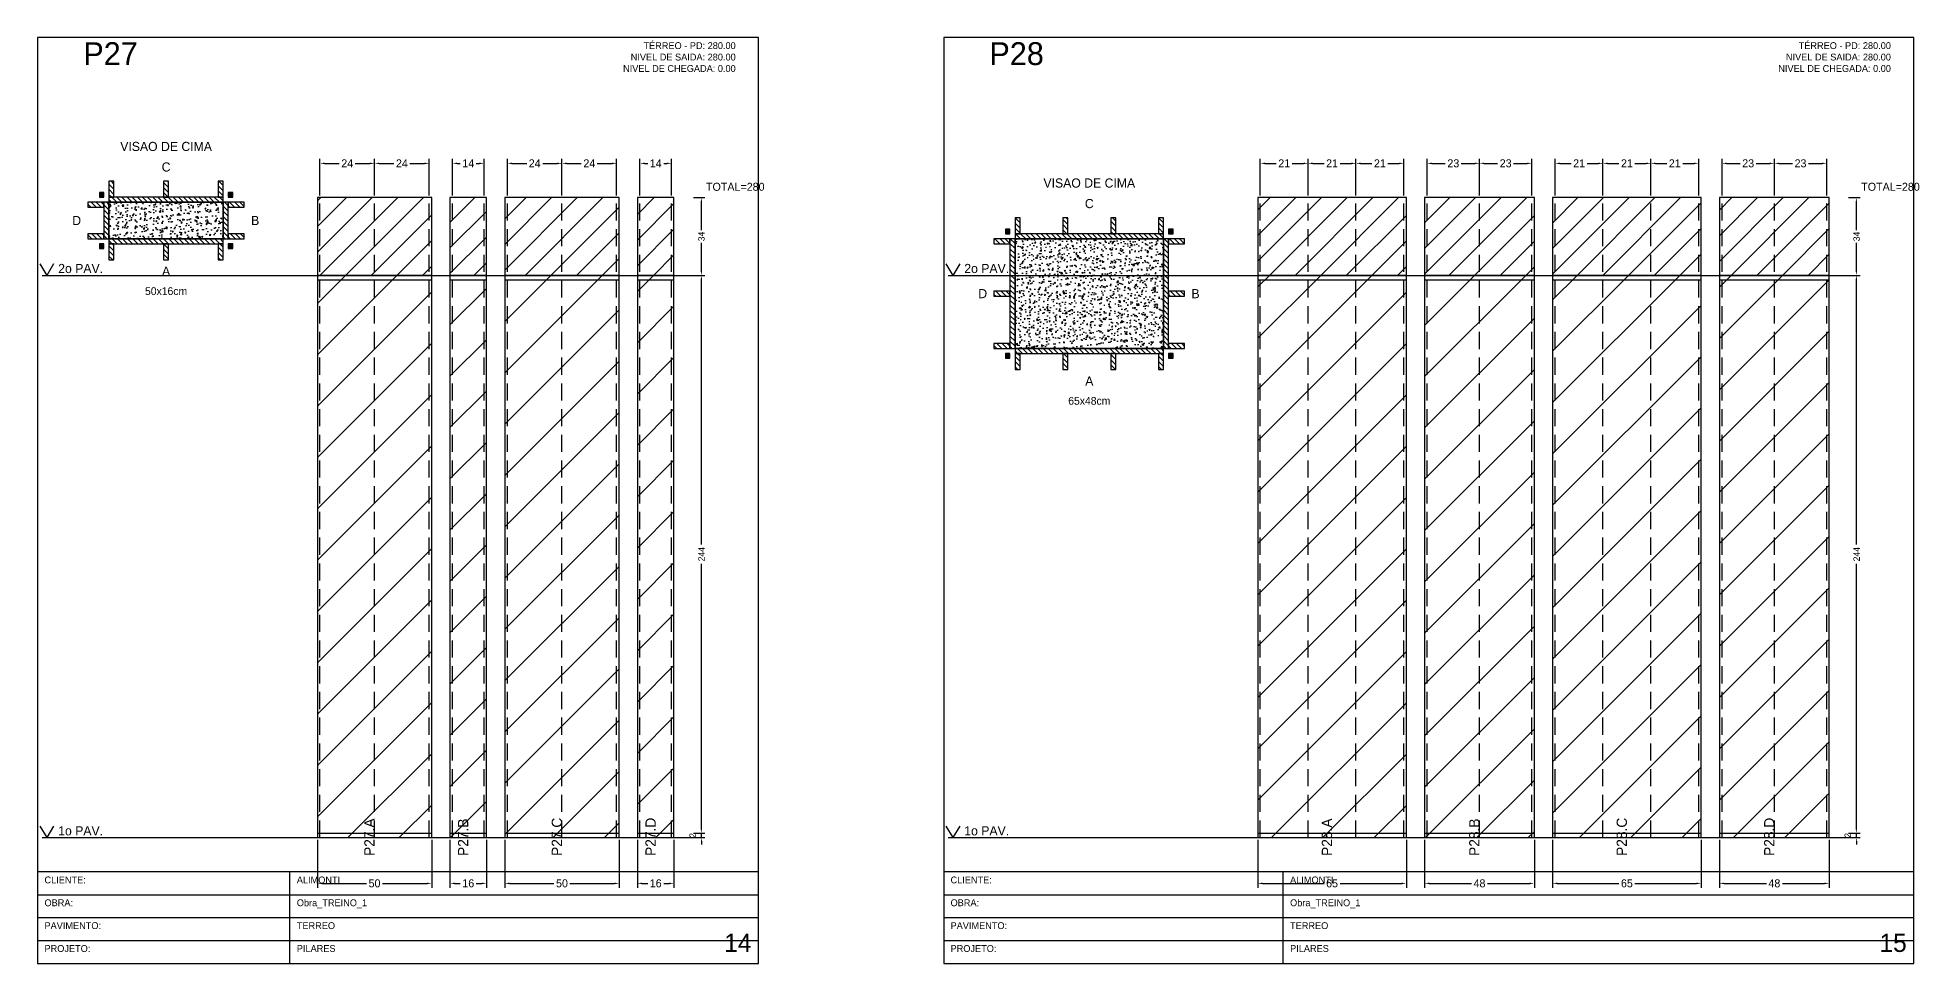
# Model space of a CAD drawing. Header units: metres. Extents: x 0 to 2089, y 0 to 2105.
# Drawn here: x 1263 to 2086, y 850 to 1255 of the extents above; entities that cross this region are included whole.
import ezdxf
from ezdxf.enums import TextEntityAlignment as Align

# ---------------------------------------------------------------- set-up
doc = ezdxf.new("R2010")
doc.units = ezdxf.units.M
doc.linetypes.add('HIDDEN', pattern=[0.375, 0.25, -0.125])
for name, color, linetype in [('BORDA_CELULA', 9, 'Continuous'), ('CARIMBO', 255, 'Continuous'), ('CHAPA', 1, 'Continuous'), ('CONCRETO', 251, 'Continuous'), ('COTA', 241, 'Continuous'), ('Hachura', 251, 'Continuous'), ('LABEL_ID', 3, 'Continuous'), ('NOMENCLATURA', 7, 'Continuous'), ('Nível', 160, 'Continuous'), ('Painéis', 200, 'Continuous'), ('SARR_2.2x7', 40, 'Continuous'), ('Texto Seção', 7, 'Continuous'), ('TEXTO_GERAL', 7, 'Continuous')]:
    doc.layers.add(name, color=color, linetype=linetype)
doc.dimstyles.new('FACE_DIM', dxfattribs={"dimtxt": 3.5, "dimasz": 2, "dimexe": 2, "dimexo": 1, "dimgap": 1, "dimtad": 1, "dimdec": 0, "dimrnd": 1, "dimcen": 2.5, "dimclrd": 4, "dimclre": 4, "dimclrt": 4, "dimazin": 3, "dimtfac": 1, "dimtmove": 0, "dimatfit": 3})

# ---------------------------------------------------------------- blocks, each defined once
blk = doc.blocks.new('_CLOSEDFILLED')
at = {"color": 0, "linetype": 'BYBLOCK'}
blk.add_solid([(-1, 0.16), (0, 0), (-1, -0.16)], dxfattribs=at)
blk = doc.blocks.new('*D180')
at = {"color": 4}
for p, q in [((1385.6, 904), (1385.6, 883)), ((1435.6, 904), (1435.6, 883)), ((1387.6, 885), (1407.1, 885)), ((1414.1, 885), (1433.6, 885))]:
    blk.add_line(p, q, dxfattribs=at)
at = {"layer": 'Defpoints'}
for p in [(1385.6, 905), (1435.6, 905), (1385.6, 885)]:
    blk.add_point(p, dxfattribs=at)
at = {"color": 4, "xscale": 2, "yscale": 2, "rotation": 180}
blk.add_blockref('_CLOSEDFILLED', (1385.6, 885), dxfattribs=at)
at = {"color": 4, "xscale": 2, "yscale": 2}
blk.add_blockref('_CLOSEDFILLED', (1435.6, 885), dxfattribs=at)
at = {"color": 4, "insert": (1410.6, 885), "char_height": 3.5, "attachment_point": 5}
blk.add_mtext('50', dxfattribs=at)
blk = doc.blocks.new('*D181')
at = {"color": 4}
for p, q in [((1386.7, 1186), (1386.7, 1202)), ((1410.6, 1186), (1410.6, 1202)), ((1388.7, 1200), (1395.15, 1200)), ((1402.15, 1200), (1408.6, 1200))]:
    blk.add_line(p, q, dxfattribs=at)
at = {"layer": 'Defpoints'}
for p in [(1386.7, 1200), (1386.7, 1185), (1410.6, 1185)]:
    blk.add_point(p, dxfattribs=at)
at = {"color": 4, "xscale": 2, "yscale": 2, "rotation": 180}
blk.add_blockref('_CLOSEDFILLED', (1386.7, 1200), dxfattribs=at)
at = {"color": 4, "xscale": 2, "yscale": 2}
blk.add_blockref('_CLOSEDFILLED', (1410.6, 1200), dxfattribs=at)
at = {"color": 4, "insert": (1398.65, 1200), "char_height": 3.5, "attachment_point": 5}
blk.add_mtext('24', dxfattribs=at)
blk = doc.blocks.new('*D182')
at = {"color": 4}
for p, q in [((1410.6, 1186), (1410.6, 1202)), ((1434.5, 1186), (1434.5, 1202)), ((1412.6, 1200), (1419.05, 1200)), ((1426.05, 1200), (1432.5, 1200))]:
    blk.add_line(p, q, dxfattribs=at)
at = {"layer": 'Defpoints'}
for p in [(1410.6, 1200), (1410.6, 1185), (1434.5, 1185)]:
    blk.add_point(p, dxfattribs=at)
at = {"color": 4, "xscale": 2, "yscale": 2, "rotation": 180}
blk.add_blockref('_CLOSEDFILLED', (1410.6, 1200), dxfattribs=at)
at = {"color": 4, "xscale": 2, "yscale": 2}
blk.add_blockref('_CLOSEDFILLED', (1434.5, 1200), dxfattribs=at)
at = {"color": 4, "insert": (1422.55, 1200), "char_height": 3.5, "attachment_point": 5}
blk.add_mtext('24', dxfattribs=at)
blk = doc.blocks.new('*D183')
at = {"color": 4}
for p, q in [((1443.6, 904), (1443.6, 883)), ((1459.6, 904), (1459.6, 883)), ((1445.6, 885), (1448.1, 885)), ((1455.1, 885), (1457.6, 885))]:
    blk.add_line(p, q, dxfattribs=at)
at = {"layer": 'Defpoints'}
for p in [(1443.6, 905), (1459.6, 905), (1443.6, 885)]:
    blk.add_point(p, dxfattribs=at)
at = {"color": 4, "xscale": 2, "yscale": 2, "rotation": 180}
blk.add_blockref('_CLOSEDFILLED', (1443.6, 885), dxfattribs=at)
at = {"color": 4, "xscale": 2, "yscale": 2}
blk.add_blockref('_CLOSEDFILLED', (1459.6, 885), dxfattribs=at)
at = {"color": 4, "insert": (1451.6, 885), "char_height": 3.5, "attachment_point": 5}
blk.add_mtext('16', dxfattribs=at)
blk = doc.blocks.new('*D184')
at = {"color": 4}
for p, q in [((1444.7, 1186), (1444.7, 1202)), ((1458.5, 1186), (1458.5, 1202)), ((1446.7, 1200), (1448.1, 1200)), ((1455.1, 1200), (1456.5, 1200))]:
    blk.add_line(p, q, dxfattribs=at)
at = {"layer": 'Defpoints'}
for p in [(1444.7, 1200), (1444.7, 1185), (1458.5, 1185)]:
    blk.add_point(p, dxfattribs=at)
at = {"color": 4, "xscale": 2, "yscale": 2, "rotation": 180}
blk.add_blockref('_CLOSEDFILLED', (1444.7, 1200), dxfattribs=at)
at = {"color": 4, "xscale": 2, "yscale": 2}
blk.add_blockref('_CLOSEDFILLED', (1458.5, 1200), dxfattribs=at)
at = {"color": 4, "insert": (1451.6, 1200), "char_height": 3.5, "attachment_point": 5}
blk.add_mtext('14', dxfattribs=at)
blk = doc.blocks.new('*D185')
at = {"color": 4}
for p, q in [((1467.6, 904), (1467.6, 883)), ((1517.6, 904), (1517.6, 883)), ((1469.6, 885), (1489.1, 885)), ((1496.1, 885), (1515.6, 885))]:
    blk.add_line(p, q, dxfattribs=at)
at = {"layer": 'Defpoints'}
for p in [(1467.6, 905), (1517.6, 905), (1467.6, 885)]:
    blk.add_point(p, dxfattribs=at)
at = {"color": 4, "xscale": 2, "yscale": 2, "rotation": 180}
blk.add_blockref('_CLOSEDFILLED', (1467.6, 885), dxfattribs=at)
at = {"color": 4, "xscale": 2, "yscale": 2}
blk.add_blockref('_CLOSEDFILLED', (1517.6, 885), dxfattribs=at)
at = {"color": 4, "insert": (1492.6, 885), "char_height": 3.5, "attachment_point": 5}
blk.add_mtext('50', dxfattribs=at)
blk = doc.blocks.new('*D186')
at = {"color": 4}
for p, q in [((1468.7, 1186), (1468.7, 1202)), ((1492.6, 1186), (1492.6, 1202)), ((1470.7, 1200), (1477.15, 1200)), ((1484.15, 1200), (1490.6, 1200))]:
    blk.add_line(p, q, dxfattribs=at)
at = {"layer": 'Defpoints'}
for p in [(1468.7, 1200), (1468.7, 1185), (1492.6, 1185)]:
    blk.add_point(p, dxfattribs=at)
at = {"color": 4, "xscale": 2, "yscale": 2, "rotation": 180}
blk.add_blockref('_CLOSEDFILLED', (1468.7, 1200), dxfattribs=at)
at = {"color": 4, "xscale": 2, "yscale": 2}
blk.add_blockref('_CLOSEDFILLED', (1492.6, 1200), dxfattribs=at)
at = {"color": 4, "insert": (1480.65, 1200), "char_height": 3.5, "attachment_point": 5}
blk.add_mtext('24', dxfattribs=at)
blk = doc.blocks.new('*D187')
at = {"color": 4}
for p, q in [((1492.6, 1186), (1492.6, 1202)), ((1516.5, 1186), (1516.5, 1202)), ((1494.6, 1200), (1501.05, 1200)), ((1508.05, 1200), (1514.5, 1200))]:
    blk.add_line(p, q, dxfattribs=at)
at = {"layer": 'Defpoints'}
for p in [(1492.6, 1200), (1492.6, 1185), (1516.5, 1185)]:
    blk.add_point(p, dxfattribs=at)
at = {"color": 4, "xscale": 2, "yscale": 2, "rotation": 180}
blk.add_blockref('_CLOSEDFILLED', (1492.6, 1200), dxfattribs=at)
at = {"color": 4, "xscale": 2, "yscale": 2}
blk.add_blockref('_CLOSEDFILLED', (1516.5, 1200), dxfattribs=at)
at = {"color": 4, "insert": (1504.55, 1200), "char_height": 3.5, "attachment_point": 5}
blk.add_mtext('24', dxfattribs=at)
blk = doc.blocks.new('*D188')
at = {"color": 4}
for p, q in [((1525.6, 904), (1525.6, 883)), ((1541.6, 904), (1541.6, 883)), ((1527.6, 885), (1530.1, 885)), ((1537.1, 885), (1539.6, 885))]:
    blk.add_line(p, q, dxfattribs=at)
at = {"layer": 'Defpoints'}
for p in [(1525.6, 905), (1541.6, 905), (1525.6, 885)]:
    blk.add_point(p, dxfattribs=at)
at = {"color": 4, "xscale": 2, "yscale": 2, "rotation": 180}
blk.add_blockref('_CLOSEDFILLED', (1525.6, 885), dxfattribs=at)
at = {"color": 4, "xscale": 2, "yscale": 2}
blk.add_blockref('_CLOSEDFILLED', (1541.6, 885), dxfattribs=at)
at = {"color": 4, "insert": (1533.6, 885), "char_height": 3.5, "attachment_point": 5}
blk.add_mtext('16', dxfattribs=at)
blk = doc.blocks.new('*D189')
at = {"color": 4}
for p, q in [((1526.7, 1186), (1526.7, 1202)), ((1540.5, 1186), (1540.5, 1202)), ((1528.7, 1200), (1530.1, 1200)), ((1537.1, 1200), (1538.5, 1200))]:
    blk.add_line(p, q, dxfattribs=at)
at = {"layer": 'Defpoints'}
for p in [(1526.7, 1200), (1526.7, 1185), (1540.5, 1185)]:
    blk.add_point(p, dxfattribs=at)
at = {"color": 4, "xscale": 2, "yscale": 2, "rotation": 180}
blk.add_blockref('_CLOSEDFILLED', (1526.7, 1200), dxfattribs=at)
at = {"color": 4, "xscale": 2, "yscale": 2}
blk.add_blockref('_CLOSEDFILLED', (1540.5, 1200), dxfattribs=at)
at = {"color": 4, "insert": (1533.6, 1200), "char_height": 3.5, "attachment_point": 5}
blk.add_mtext('14', dxfattribs=at)
blk = doc.blocks.new('*D191')
at = {"color": 4}
for p, q in [((1550.1, 1151), (1555.1, 1151)), ((1553.6, 1033.2), (1553.6, 1149.5)), ((1553.6, 908.5), (1553.6, 1024.8)), ((1550.1, 907), (1555.1, 907))]:
    blk.add_line(p, q, dxfattribs=at)
at = {"layer": 'Defpoints'}
for p in [(1549.6, 1151), (1549.6, 907), (1553.6, 907)]:
    blk.add_point(p, dxfattribs=at)
at = {"color": 4, "xscale": 1.5, "yscale": 1.5}
for p, rotation in [((1553.6, 1151), 90), ((1553.6, 907), 270)]:
    blk.add_blockref('_CLOSEDFILLED', p, dxfattribs=dict(at, rotation=rotation))
at = {"color": 4, "insert": (1553.6, 1029), "char_height": 2.8, "attachment_point": 5, "rotation": 90}
blk.add_mtext('244', dxfattribs=at)
blk = doc.blocks.new('*D192')
at = {"color": 4}
for p, q in [((1550.1, 1185), (1555.1, 1185)), ((1553.6, 1170.8), (1553.6, 1183.5)), ((1553.6, 1152.5), (1553.6, 1165.2)), ((1550.1, 1151), (1555.1, 1151))]:
    blk.add_line(p, q, dxfattribs=at)
at = {"layer": 'Defpoints'}
for p in [(1549.6, 1185), (1549.6, 1151), (1553.6, 1151)]:
    blk.add_point(p, dxfattribs=at)
at = {"color": 4, "xscale": 1.5, "yscale": 1.5}
for p, rotation in [((1553.6, 1185), 90), ((1553.6, 1151), 270)]:
    blk.add_blockref('_CLOSEDFILLED', p, dxfattribs=dict(at, rotation=rotation))
at = {"color": 4, "insert": (1553.6, 1168), "char_height": 2.8, "attachment_point": 5, "rotation": 90}
blk.add_mtext('34', dxfattribs=at)
blk = doc.blocks.new('*D193')
at = {"color": 4}
for p, q in [((1797, 904), (1797, 883)), ((1862, 904), (1862, 883)), ((1799, 885), (1826, 885)), ((1833, 885), (1860, 885))]:
    blk.add_line(p, q, dxfattribs=at)
at = {"layer": 'Defpoints'}
for p in [(1797, 905), (1862, 905), (1797, 885)]:
    blk.add_point(p, dxfattribs=at)
at = {"color": 4, "xscale": 2, "yscale": 2, "rotation": 180}
blk.add_blockref('_CLOSEDFILLED', (1797, 885), dxfattribs=at)
at = {"color": 4, "xscale": 2, "yscale": 2}
blk.add_blockref('_CLOSEDFILLED', (1862, 885), dxfattribs=at)
at = {"color": 4, "insert": (1829.5, 885), "char_height": 3.5, "attachment_point": 5}
blk.add_mtext('65', dxfattribs=at)
blk = doc.blocks.new('*D194')
at = {"color": 4}
for p, q in [((1798.1, 1186), (1798.1, 1202)), ((1819.03, 1186), (1819.03, 1202)), ((1800.1, 1200), (1805.07, 1200)), ((1812.07, 1200), (1817.03, 1200))]:
    blk.add_line(p, q, dxfattribs=at)
at = {"layer": 'Defpoints'}
for p in [(1798.1, 1200), (1798.1, 1185), (1819.03, 1185)]:
    blk.add_point(p, dxfattribs=at)
at = {"color": 4, "xscale": 2, "yscale": 2, "rotation": 180}
blk.add_blockref('_CLOSEDFILLED', (1798.1, 1200), dxfattribs=at)
at = {"color": 4, "xscale": 2, "yscale": 2}
blk.add_blockref('_CLOSEDFILLED', (1819.03, 1200), dxfattribs=at)
at = {"color": 4, "insert": (1808.57, 1200), "char_height": 3.5, "attachment_point": 5}
blk.add_mtext('21', dxfattribs=at)
blk = doc.blocks.new('*D195')
at = {"color": 4}
for p, q in [((1819.03, 1186), (1819.03, 1202)), ((1839.97, 1186), (1839.97, 1202)), ((1821.03, 1200), (1826, 1200)), ((1833, 1200), (1837.97, 1200))]:
    blk.add_line(p, q, dxfattribs=at)
at = {"layer": 'Defpoints'}
for p in [(1819.03, 1200), (1819.03, 1185), (1839.97, 1185)]:
    blk.add_point(p, dxfattribs=at)
at = {"color": 4, "xscale": 2, "yscale": 2, "rotation": 180}
blk.add_blockref('_CLOSEDFILLED', (1819.03, 1200), dxfattribs=at)
at = {"color": 4, "xscale": 2, "yscale": 2}
blk.add_blockref('_CLOSEDFILLED', (1839.97, 1200), dxfattribs=at)
at = {"color": 4, "insert": (1829.5, 1200), "char_height": 3.5, "attachment_point": 5}
blk.add_mtext('21', dxfattribs=at)
blk = doc.blocks.new('*D196')
at = {"color": 4}
for p, q in [((1839.97, 1186), (1839.97, 1202)), ((1860.9, 1186), (1860.9, 1202)), ((1841.97, 1200), (1846.93, 1200)), ((1853.93, 1200), (1858.9, 1200))]:
    blk.add_line(p, q, dxfattribs=at)
at = {"layer": 'Defpoints'}
for p in [(1839.97, 1200), (1839.97, 1185), (1860.9, 1185)]:
    blk.add_point(p, dxfattribs=at)
at = {"color": 4, "xscale": 2, "yscale": 2, "rotation": 180}
blk.add_blockref('_CLOSEDFILLED', (1839.97, 1200), dxfattribs=at)
at = {"color": 4, "xscale": 2, "yscale": 2}
blk.add_blockref('_CLOSEDFILLED', (1860.9, 1200), dxfattribs=at)
at = {"color": 4, "insert": (1850.43, 1200), "char_height": 3.5, "attachment_point": 5}
blk.add_mtext('21', dxfattribs=at)
blk = doc.blocks.new('*D197')
at = {"color": 4}
for p, q in [((1870, 904), (1870, 883)), ((1918, 904), (1918, 883)), ((1872, 885), (1890.5, 885)), ((1897.5, 885), (1916, 885))]:
    blk.add_line(p, q, dxfattribs=at)
at = {"layer": 'Defpoints'}
for p in [(1870, 905), (1918, 905), (1870, 885)]:
    blk.add_point(p, dxfattribs=at)
at = {"color": 4, "xscale": 2, "yscale": 2, "rotation": 180}
blk.add_blockref('_CLOSEDFILLED', (1870, 885), dxfattribs=at)
at = {"color": 4, "xscale": 2, "yscale": 2}
blk.add_blockref('_CLOSEDFILLED', (1918, 885), dxfattribs=at)
at = {"color": 4, "insert": (1894, 885), "char_height": 3.5, "attachment_point": 5}
blk.add_mtext('48', dxfattribs=at)
blk = doc.blocks.new('*D198')
at = {"color": 4}
for p, q in [((1871.1, 1186), (1871.1, 1202)), ((1894, 1186), (1894, 1202)), ((1873.1, 1200), (1879.05, 1200)), ((1886.05, 1200), (1892, 1200))]:
    blk.add_line(p, q, dxfattribs=at)
at = {"layer": 'Defpoints'}
for p in [(1871.1, 1200), (1871.1, 1185), (1894, 1185)]:
    blk.add_point(p, dxfattribs=at)
at = {"color": 4, "xscale": 2, "yscale": 2, "rotation": 180}
blk.add_blockref('_CLOSEDFILLED', (1871.1, 1200), dxfattribs=at)
at = {"color": 4, "xscale": 2, "yscale": 2}
blk.add_blockref('_CLOSEDFILLED', (1894, 1200), dxfattribs=at)
at = {"color": 4, "insert": (1882.55, 1200), "char_height": 3.5, "attachment_point": 5}
blk.add_mtext('23', dxfattribs=at)
blk = doc.blocks.new('*D199')
at = {"color": 4}
for p, q in [((1894, 1186), (1894, 1202)), ((1916.9, 1186), (1916.9, 1202)), ((1896, 1200), (1901.95, 1200)), ((1908.95, 1200), (1914.9, 1200))]:
    blk.add_line(p, q, dxfattribs=at)
at = {"layer": 'Defpoints'}
for p in [(1894, 1200), (1894, 1185), (1916.9, 1185)]:
    blk.add_point(p, dxfattribs=at)
at = {"color": 4, "xscale": 2, "yscale": 2, "rotation": 180}
blk.add_blockref('_CLOSEDFILLED', (1894, 1200), dxfattribs=at)
at = {"color": 4, "xscale": 2, "yscale": 2}
blk.add_blockref('_CLOSEDFILLED', (1916.9, 1200), dxfattribs=at)
at = {"color": 4, "insert": (1905.45, 1200), "char_height": 3.5, "attachment_point": 5}
blk.add_mtext('23', dxfattribs=at)
blk = doc.blocks.new('*D200')
at = {"color": 4}
for p, q in [((1926, 904), (1926, 883)), ((1991, 904), (1991, 883)), ((1928, 885), (1955, 885)), ((1962, 885), (1989, 885))]:
    blk.add_line(p, q, dxfattribs=at)
at = {"layer": 'Defpoints'}
for p in [(1926, 905), (1991, 905), (1926, 885)]:
    blk.add_point(p, dxfattribs=at)
at = {"color": 4, "xscale": 2, "yscale": 2, "rotation": 180}
blk.add_blockref('_CLOSEDFILLED', (1926, 885), dxfattribs=at)
at = {"color": 4, "xscale": 2, "yscale": 2}
blk.add_blockref('_CLOSEDFILLED', (1991, 885), dxfattribs=at)
at = {"color": 4, "insert": (1958.5, 885), "char_height": 3.5, "attachment_point": 5}
blk.add_mtext('65', dxfattribs=at)
blk = doc.blocks.new('*D201')
at = {"color": 4}
for p, q in [((1927.1, 1186), (1927.1, 1202)), ((1948.03, 1186), (1948.03, 1202)), ((1929.1, 1200), (1934.07, 1200)), ((1941.07, 1200), (1946.03, 1200))]:
    blk.add_line(p, q, dxfattribs=at)
at = {"layer": 'Defpoints'}
for p in [(1927.1, 1200), (1927.1, 1185), (1948.03, 1185)]:
    blk.add_point(p, dxfattribs=at)
at = {"color": 4, "xscale": 2, "yscale": 2, "rotation": 180}
blk.add_blockref('_CLOSEDFILLED', (1927.1, 1200), dxfattribs=at)
at = {"color": 4, "xscale": 2, "yscale": 2}
blk.add_blockref('_CLOSEDFILLED', (1948.03, 1200), dxfattribs=at)
at = {"color": 4, "insert": (1937.57, 1200), "char_height": 3.5, "attachment_point": 5}
blk.add_mtext('21', dxfattribs=at)
blk = doc.blocks.new('*D202')
at = {"color": 4}
for p, q in [((1948.03, 1186), (1948.03, 1202)), ((1968.97, 1186), (1968.97, 1202)), ((1950.03, 1200), (1955, 1200)), ((1962, 1200), (1966.97, 1200))]:
    blk.add_line(p, q, dxfattribs=at)
at = {"layer": 'Defpoints'}
for p in [(1948.03, 1200), (1948.03, 1185), (1968.97, 1185)]:
    blk.add_point(p, dxfattribs=at)
at = {"color": 4, "xscale": 2, "yscale": 2, "rotation": 180}
blk.add_blockref('_CLOSEDFILLED', (1948.03, 1200), dxfattribs=at)
at = {"color": 4, "xscale": 2, "yscale": 2}
blk.add_blockref('_CLOSEDFILLED', (1968.97, 1200), dxfattribs=at)
at = {"color": 4, "insert": (1958.5, 1200), "char_height": 3.5, "attachment_point": 5}
blk.add_mtext('21', dxfattribs=at)
blk = doc.blocks.new('*D203')
at = {"color": 4}
for p, q in [((1968.97, 1186), (1968.97, 1202)), ((1989.9, 1186), (1989.9, 1202)), ((1970.97, 1200), (1975.93, 1200)), ((1982.93, 1200), (1987.9, 1200))]:
    blk.add_line(p, q, dxfattribs=at)
at = {"layer": 'Defpoints'}
for p in [(1968.97, 1200), (1968.97, 1185), (1989.9, 1185)]:
    blk.add_point(p, dxfattribs=at)
at = {"color": 4, "xscale": 2, "yscale": 2, "rotation": 180}
blk.add_blockref('_CLOSEDFILLED', (1968.97, 1200), dxfattribs=at)
at = {"color": 4, "xscale": 2, "yscale": 2}
blk.add_blockref('_CLOSEDFILLED', (1989.9, 1200), dxfattribs=at)
at = {"color": 4, "insert": (1979.43, 1200), "char_height": 3.5, "attachment_point": 5}
blk.add_mtext('21', dxfattribs=at)
blk = doc.blocks.new('*D204')
at = {"color": 4}
for p, q in [((1999, 904), (1999, 883)), ((2047, 904), (2047, 883)), ((2001, 885), (2019.5, 885)), ((2026.5, 885), (2045, 885))]:
    blk.add_line(p, q, dxfattribs=at)
at = {"layer": 'Defpoints'}
for p in [(1999, 905), (2047, 905), (1999, 885)]:
    blk.add_point(p, dxfattribs=at)
at = {"color": 4, "xscale": 2, "yscale": 2, "rotation": 180}
blk.add_blockref('_CLOSEDFILLED', (1999, 885), dxfattribs=at)
at = {"color": 4, "xscale": 2, "yscale": 2}
blk.add_blockref('_CLOSEDFILLED', (2047, 885), dxfattribs=at)
at = {"color": 4, "insert": (2023, 885), "char_height": 3.5, "attachment_point": 5}
blk.add_mtext('48', dxfattribs=at)
blk = doc.blocks.new('*D205')
at = {"color": 4}
for p, q in [((2000.1, 1186), (2000.1, 1202)), ((2023, 1186), (2023, 1202)), ((2002.1, 1200), (2008.05, 1200)), ((2015.05, 1200), (2021, 1200))]:
    blk.add_line(p, q, dxfattribs=at)
at = {"layer": 'Defpoints'}
for p in [(2000.1, 1200), (2000.1, 1185), (2023, 1185)]:
    blk.add_point(p, dxfattribs=at)
at = {"color": 4, "xscale": 2, "yscale": 2, "rotation": 180}
blk.add_blockref('_CLOSEDFILLED', (2000.1, 1200), dxfattribs=at)
at = {"color": 4, "xscale": 2, "yscale": 2}
blk.add_blockref('_CLOSEDFILLED', (2023, 1200), dxfattribs=at)
at = {"color": 4, "insert": (2011.55, 1200), "char_height": 3.5, "attachment_point": 5}
blk.add_mtext('23', dxfattribs=at)
blk = doc.blocks.new('*D206')
at = {"color": 4}
for p, q in [((2023, 1186), (2023, 1202)), ((2045.9, 1186), (2045.9, 1202)), ((2025, 1200), (2030.95, 1200)), ((2037.95, 1200), (2043.9, 1200))]:
    blk.add_line(p, q, dxfattribs=at)
at = {"layer": 'Defpoints'}
for p in [(2023, 1200), (2023, 1185), (2045.9, 1185)]:
    blk.add_point(p, dxfattribs=at)
at = {"color": 4, "xscale": 2, "yscale": 2, "rotation": 180}
blk.add_blockref('_CLOSEDFILLED', (2023, 1200), dxfattribs=at)
at = {"color": 4, "xscale": 2, "yscale": 2}
blk.add_blockref('_CLOSEDFILLED', (2045.9, 1200), dxfattribs=at)
at = {"color": 4, "insert": (2034.45, 1200), "char_height": 3.5, "attachment_point": 5}
blk.add_mtext('23', dxfattribs=at)
blk = doc.blocks.new('*D208')
at = {"color": 4}
for p, q in [((2055.5, 1151), (2060.5, 1151)), ((2059, 1033.2), (2059, 1149.5)), ((2059, 908.5), (2059, 1024.8)), ((2055.5, 907), (2060.5, 907))]:
    blk.add_line(p, q, dxfattribs=at)
at = {"layer": 'Defpoints'}
for p in [(2055, 1151), (2055, 907), (2059, 907)]:
    blk.add_point(p, dxfattribs=at)
at = {"color": 4, "xscale": 1.5, "yscale": 1.5}
for p, rotation in [((2059, 1151), 90), ((2059, 907), 270)]:
    blk.add_blockref('_CLOSEDFILLED', p, dxfattribs=dict(at, rotation=rotation))
at = {"color": 4, "insert": (2059, 1029), "char_height": 2.8, "attachment_point": 5, "rotation": 90}
blk.add_mtext('244', dxfattribs=at)
blk = doc.blocks.new('*D209')
at = {"color": 4}
for p, q in [((2055.5, 1185), (2060.5, 1185)), ((2059, 1170.8), (2059, 1183.5)), ((2059, 1152.5), (2059, 1165.2)), ((2055.5, 1151), (2060.5, 1151))]:
    blk.add_line(p, q, dxfattribs=at)
at = {"layer": 'Defpoints'}
for p in [(2055, 1185), (2055, 1151), (2059, 1151)]:
    blk.add_point(p, dxfattribs=at)
at = {"color": 4, "xscale": 1.5, "yscale": 1.5}
for p, rotation in [((2059, 1185), 90), ((2059, 1151), 270)]:
    blk.add_blockref('_CLOSEDFILLED', p, dxfattribs=dict(at, rotation=rotation))
at = {"color": 4, "insert": (2059, 1168), "char_height": 2.8, "attachment_point": 5, "rotation": 90}
blk.add_mtext('34', dxfattribs=at)

msp = doc.modelspace()

# ---------------------------------------------------------------- hatches: boundary and pattern name
at = {"layer": 'CHAPA'}
for points in [[(1290.2, 1185.2), (1292.2, 1185.2), (1292.2, 1187.2), (1290.2, 1187.2)], [(1346.6, 1185.2), (1348.6, 1185.2), (1348.6, 1187.2), (1346.6, 1187.2)], [(1686.6, 1169.2), (1688.6, 1169.2), (1688.6, 1171.2), (1686.6, 1171.2)], [(1758, 1169.2), (1760, 1169.2), (1760, 1171.2), (1758, 1171.2)], [(1290.2, 1162.8), (1292.2, 1162.8), (1292.2, 1164.8), (1290.2, 1164.8)], [(1346.6, 1162.8), (1348.6, 1162.8), (1348.6, 1164.8), (1346.6, 1164.8)], [(1686.6, 1114.8), (1688.6, 1114.8), (1688.6, 1116.8), (1686.6, 1116.8)], [(1758, 1114.8), (1760, 1114.8), (1760, 1116.8), (1758, 1116.8)]]:
    msp.add_hatch(color=1, dxfattribs=at).paths.add_polyline_path(points)
at = {"layer": 'COTA'}
h = msp.add_hatch(dxfattribs=at)
h.set_pattern_fill('AR-CONC', color=256, scale=0.03)
h.paths.add_polyline_path([(1294.4, 1167), (1344.4, 1167), (1344.4, 1183), (1294.4, 1183)])
h = msp.add_hatch(dxfattribs=at)
h.set_pattern_fill('AR-CONC', color=256, scale=0.03)
h.paths.add_polyline_path([(1690.8, 1119), (1755.8, 1119), (1755.8, 1167), (1690.8, 1167)])
at = {"layer": 'Hachura'}
h = msp.add_hatch(dxfattribs=at)
h.set_pattern_fill('ANSI31', color=256, scale=0.5, angle=270)
h.paths.add_polyline_path([(1292.2, 1167), (1294.4, 1167), (1294.4, 1183), (1292.2, 1183)])
h = msp.add_hatch(dxfattribs=at)
h.set_pattern_fill('ANSI31', color=256, scale=0.5, angle=270)
h.paths.add_polyline_path([(1294.4, 1183), (1344.4, 1183), (1344.4, 1185.2), (1294.4, 1185.2)])
h = msp.add_hatch(dxfattribs=at)
h.set_pattern_fill('ANSI31', color=256, scale=0.5, angle=270)
h.paths.add_polyline_path([(1344.4, 1167), (1346.6, 1167), (1346.6, 1183), (1344.4, 1183)])
h = msp.add_hatch(dxfattribs=at)
h.set_pattern_fill('ANSI31', color=256, scale=2.5)
h.paths.add_polyline_path([(1385.6, 1151), (1435.6, 1151), (1435.6, 1185), (1385.6, 1185)])
h = msp.add_hatch(dxfattribs=at)
h.set_pattern_fill('ANSI31', color=256, scale=2.5)
h.paths.add_polyline_path([(1443.6, 1151), (1459.6, 1151), (1459.6, 1185), (1443.6, 1185)])
h = msp.add_hatch(dxfattribs=at)
h.set_pattern_fill('ANSI31', color=256, scale=2.5)
h.paths.add_polyline_path([(1467.6, 1151), (1517.6, 1151), (1517.6, 1185), (1467.6, 1185)])
h = msp.add_hatch(dxfattribs=at)
h.set_pattern_fill('ANSI31', color=256, scale=2.5)
h.paths.add_polyline_path([(1525.6, 1151), (1541.6, 1151), (1541.6, 1185), (1525.6, 1185)])
h = msp.add_hatch(dxfattribs=at)
h.set_pattern_fill('ANSI31', color=256, scale=2.5)
h.paths.add_polyline_path([(1797, 1151), (1862, 1151), (1862, 1185), (1797, 1185)])
h = msp.add_hatch(dxfattribs=at)
h.set_pattern_fill('ANSI31', color=256, scale=2.5)
h.paths.add_polyline_path([(1870, 1151), (1918, 1151), (1918, 1185), (1870, 1185)])
h = msp.add_hatch(dxfattribs=at)
h.set_pattern_fill('ANSI31', color=256, scale=2.5)
h.paths.add_polyline_path([(1926, 1151), (1991, 1151), (1991, 1185), (1926, 1185)])
h = msp.add_hatch(dxfattribs=at)
h.set_pattern_fill('ANSI31', color=256, scale=2.5)
h.paths.add_polyline_path([(1999, 1151), (2047, 1151), (2047, 1185), (1999, 1185)])
h = msp.add_hatch(dxfattribs=at)
h.set_pattern_fill('ANSI31', color=256, scale=0.5, angle=270)
h.paths.add_polyline_path([(1690.8, 1167), (1755.8, 1167), (1755.8, 1169.2), (1690.8, 1169.2)])
h = msp.add_hatch(dxfattribs=at)
h.set_pattern_fill('ANSI31', color=256, scale=0.5, angle=270)
h.paths.add_polyline_path([(1294.4, 1164.8), (1344.4, 1164.8), (1344.4, 1167), (1294.4, 1167)])
h = msp.add_hatch(dxfattribs=at)
h.set_pattern_fill('ANSI31', color=256, scale=0.5, angle=270)
h.paths.add_polyline_path([(1688.6, 1119), (1690.8, 1119), (1690.8, 1167), (1688.6, 1167)])
h = msp.add_hatch(dxfattribs=at)
h.set_pattern_fill('ANSI31', color=256, scale=0.5, angle=270)
h.paths.add_polyline_path([(1755.8, 1119), (1758, 1119), (1758, 1167), (1755.8, 1167)])
h = msp.add_hatch(dxfattribs=at)
h.set_pattern_fill('ANSI31', color=256, scale=5)
h.paths.add_polyline_path([(1385.6, 905), (1435.6, 905), (1435.6, 1151), (1385.6, 1151)])
h = msp.add_hatch(dxfattribs=at)
h.set_pattern_fill('ANSI31', color=256, scale=5)
h.paths.add_polyline_path([(1443.6, 905), (1459.6, 905), (1459.6, 1151), (1443.6, 1151)])
h = msp.add_hatch(dxfattribs=at)
h.set_pattern_fill('ANSI31', color=256, scale=5)
h.paths.add_polyline_path([(1467.6, 905), (1517.6, 905), (1517.6, 1151), (1467.6, 1151)])
h = msp.add_hatch(dxfattribs=at)
h.set_pattern_fill('ANSI31', color=256, scale=5)
h.paths.add_polyline_path([(1525.6, 905), (1541.6, 905), (1541.6, 1151), (1525.6, 1151)])
h = msp.add_hatch(dxfattribs=at)
h.set_pattern_fill('ANSI31', color=256, scale=5)
h.paths.add_polyline_path([(1797, 905), (1862, 905), (1862, 1151), (1797, 1151)])
h = msp.add_hatch(dxfattribs=at)
h.set_pattern_fill('ANSI31', color=256, scale=5)
h.paths.add_polyline_path([(1870, 905), (1918, 905), (1918, 1151), (1870, 1151)])
h = msp.add_hatch(dxfattribs=at)
h.set_pattern_fill('ANSI31', color=256, scale=5)
h.paths.add_polyline_path([(1926, 905), (1991, 905), (1991, 1151), (1926, 1151)])
h = msp.add_hatch(dxfattribs=at)
h.set_pattern_fill('ANSI31', color=256, scale=5)
h.paths.add_polyline_path([(1999, 905), (2047, 905), (2047, 1151), (1999, 1151)])
h = msp.add_hatch(dxfattribs=at)
h.set_pattern_fill('ANSI31', color=256, scale=0.5, angle=270)
h.paths.add_polyline_path([(1690.8, 1116.8), (1755.8, 1116.8), (1755.8, 1119), (1690.8, 1119)])
at = {"layer": 'SARR_2.2x7'}
h = msp.add_hatch(dxfattribs=at)
h.set_pattern_fill('ANSI31', color=256, scale=0.5, angle=270)
h.paths.add_polyline_path([(1294.4, 1185.2), (1296.6, 1185.2), (1296.6, 1192.2), (1294.4, 1192.2)])
h = msp.add_hatch(dxfattribs=at)
h.set_pattern_fill('ANSI31', color=256, scale=0.5, angle=270)
h.paths.add_polyline_path([(1318.3, 1185.2), (1320.5, 1185.2), (1320.5, 1192.2), (1318.3, 1192.2)])
h = msp.add_hatch(dxfattribs=at)
h.set_pattern_fill('ANSI31', color=256, scale=0.5, angle=270)
h.paths.add_polyline_path([(1342.2, 1185.2), (1344.4, 1185.2), (1344.4, 1192.2), (1342.2, 1192.2)])
h = msp.add_hatch(dxfattribs=at)
h.set_pattern_fill('ANSI31', color=256, scale=0.5, angle=270)
h.paths.add_polyline_path([(1285.2, 1180.8), (1292.2, 1180.8), (1292.2, 1183), (1285.2, 1183)])
h = msp.add_hatch(dxfattribs=at)
h.set_pattern_fill('ANSI31', color=256, scale=0.5, angle=270)
h.paths.add_polyline_path([(1346.6, 1180.8), (1353.6, 1180.8), (1353.6, 1183), (1346.6, 1183)])
h = msp.add_hatch(dxfattribs=at)
h.set_pattern_fill('ANSI31', color=256, scale=0.5, angle=270)
h.paths.add_polyline_path([(1285.2, 1167), (1292.2, 1167), (1292.2, 1169.2), (1285.2, 1169.2)])
h = msp.add_hatch(dxfattribs=at)
h.set_pattern_fill('ANSI31', color=256, scale=0.5, angle=270)
h.paths.add_polyline_path([(1346.6, 1167), (1353.6, 1167), (1353.6, 1169.2), (1346.6, 1169.2)])
h = msp.add_hatch(dxfattribs=at)
h.set_pattern_fill('ANSI31', color=256, scale=0.5, angle=270)
h.paths.add_polyline_path([(1690.8, 1169.2), (1693, 1169.2), (1693, 1176.2), (1690.8, 1176.2)])
h = msp.add_hatch(dxfattribs=at)
h.set_pattern_fill('ANSI31', color=256, scale=0.5, angle=270)
h.paths.add_polyline_path([(1711.73, 1169.2), (1713.93, 1169.2), (1713.93, 1176.2), (1711.73, 1176.2)])
h = msp.add_hatch(dxfattribs=at)
h.set_pattern_fill('ANSI31', color=256, scale=0.5, angle=270)
h.paths.add_polyline_path([(1732.67, 1169.2), (1734.87, 1169.2), (1734.87, 1176.2), (1732.67, 1176.2)])
h = msp.add_hatch(dxfattribs=at)
h.set_pattern_fill('ANSI31', color=256, scale=0.5, angle=270)
h.paths.add_polyline_path([(1753.6, 1169.2), (1755.8, 1169.2), (1755.8, 1176.2), (1753.6, 1176.2)])
h = msp.add_hatch(dxfattribs=at)
h.set_pattern_fill('ANSI31', color=256, scale=0.5, angle=270)
h.paths.add_polyline_path([(1294.4, 1157.8), (1296.6, 1157.8), (1296.6, 1164.8), (1294.4, 1164.8)])
h = msp.add_hatch(dxfattribs=at)
h.set_pattern_fill('ANSI31', color=256, scale=0.5, angle=270)
h.paths.add_polyline_path([(1318.3, 1157.8), (1320.5, 1157.8), (1320.5, 1164.8), (1318.3, 1164.8)])
h = msp.add_hatch(dxfattribs=at)
h.set_pattern_fill('ANSI31', color=256, scale=0.5, angle=270)
h.paths.add_polyline_path([(1342.2, 1157.8), (1344.4, 1157.8), (1344.4, 1164.8), (1342.2, 1164.8)])
h = msp.add_hatch(dxfattribs=at)
h.set_pattern_fill('ANSI31', color=256, scale=0.5, angle=270)
h.paths.add_polyline_path([(1681.6, 1164.8), (1688.6, 1164.8), (1688.6, 1167), (1681.6, 1167)])
h = msp.add_hatch(dxfattribs=at)
h.set_pattern_fill('ANSI31', color=256, scale=0.5, angle=270)
h.paths.add_polyline_path([(1758, 1164.8), (1765, 1164.8), (1765, 1167), (1758, 1167)])
h = msp.add_hatch(dxfattribs=at)
h.set_pattern_fill('ANSI31', color=256, scale=0.5, angle=270)
h.paths.add_polyline_path([(1681.6, 1141.9), (1688.6, 1141.9), (1688.6, 1144.1), (1681.6, 1144.1)])
h = msp.add_hatch(dxfattribs=at)
h.set_pattern_fill('ANSI31', color=256, scale=0.5, angle=270)
h.paths.add_polyline_path([(1758, 1141.9), (1765, 1141.9), (1765, 1144.1), (1758, 1144.1)])
h = msp.add_hatch(dxfattribs=at)
h.set_pattern_fill('ANSI31', color=256, scale=0.5, angle=270)
h.paths.add_polyline_path([(1681.6, 1119), (1688.6, 1119), (1688.6, 1121.2), (1681.6, 1121.2)])
h = msp.add_hatch(dxfattribs=at)
h.set_pattern_fill('ANSI31', color=256, scale=0.5, angle=270)
h.paths.add_polyline_path([(1758, 1119), (1765, 1119), (1765, 1121.2), (1758, 1121.2)])
h = msp.add_hatch(dxfattribs=at)
h.set_pattern_fill('ANSI31', color=256, scale=0.5, angle=270)
h.paths.add_polyline_path([(1690.8, 1109.8), (1693, 1109.8), (1693, 1116.8), (1690.8, 1116.8)])
h = msp.add_hatch(dxfattribs=at)
h.set_pattern_fill('ANSI31', color=256, scale=0.5, angle=270)
h.paths.add_polyline_path([(1711.73, 1109.8), (1713.93, 1109.8), (1713.93, 1116.8), (1711.73, 1116.8)])
h = msp.add_hatch(dxfattribs=at)
h.set_pattern_fill('ANSI31', color=256, scale=0.5, angle=270)
h.paths.add_polyline_path([(1732.67, 1109.8), (1734.87, 1109.8), (1734.87, 1116.8), (1732.67, 1116.8)])
h = msp.add_hatch(dxfattribs=at)
h.set_pattern_fill('ANSI31', color=256, scale=0.5, angle=270)
h.paths.add_polyline_path([(1753.6, 1109.8), (1755.8, 1109.8), (1755.8, 1116.8), (1753.6, 1116.8)])

# ---------------------------------------------------------------- linework, layer by layer
at = {"layer": 'BORDA_CELULA', "color": 9}
for points in [[(1263.2, 850), (1578.6, 850), (1578.6, 1255), (1263.2, 1255)], [(1659.6, 850), (2084, 850), (2084, 1255), (1659.6, 1255)]]:
    msp.add_lwpolyline(points, close=True, dxfattribs=at)
at = {"layer": 'CARIMBO', "color": 40}
for p, q in [((1373.59, 850), (1373.59, 890)), ((1808.14, 850), (1808.14, 890)), ((1263.2, 880), (1578.6, 880)), ((1659.6, 880), (2084, 880)), ((1263.2, 870), (1578.6, 870)), ((1659.6, 870), (2084, 870)), ((1263.2, 860), (1578.6, 860)), ((1659.6, 860), (2084, 860))]:
    msp.add_line(p, q, dxfattribs=at)
for points in [[(1263.2, 850), (1578.6, 850), (1578.6, 890), (1263.2, 890)], [(1659.6, 850), (2084, 850), (2084, 890), (1659.6, 890)]]:
    msp.add_lwpolyline(points, close=True, dxfattribs=at)
at = {"layer": 'CHAPA', "color": 1}
for points in [[(1290.2, 1185.2), (1292.2, 1185.2), (1292.2, 1187.2), (1290.2, 1187.2)], [(1346.6, 1185.2), (1348.6, 1185.2), (1348.6, 1187.2), (1346.6, 1187.2)], [(1686.6, 1169.2), (1688.6, 1169.2), (1688.6, 1171.2), (1686.6, 1171.2)], [(1758, 1169.2), (1760, 1169.2), (1760, 1171.2), (1758, 1171.2)], [(1290.2, 1162.8), (1292.2, 1162.8), (1292.2, 1164.8), (1290.2, 1164.8)], [(1346.6, 1162.8), (1348.6, 1162.8), (1348.6, 1164.8), (1346.6, 1164.8)], [(1686.6, 1114.8), (1688.6, 1114.8), (1688.6, 1116.8), (1686.6, 1116.8)], [(1758, 1114.8), (1760, 1114.8), (1760, 1116.8), (1758, 1116.8)]]:
    msp.add_lwpolyline(points, close=True, dxfattribs=at)
at = {"layer": 'CONCRETO', "color": 2}
for points in [[(1294.4, 1167), (1344.4, 1167), (1344.4, 1183), (1294.4, 1183)], [(1690.8, 1119), (1755.8, 1119), (1755.8, 1167), (1690.8, 1167)]]:
    msp.add_lwpolyline(points, close=True, dxfattribs=at)
at = {"layer": 'Nível'}
for p, q in [((1264.2, 1156), (1267.2, 1151)), ((1270.2, 1156), (1267.2, 1151)), ((1660.6, 1156), (1663.6, 1151)), ((1666.6, 1156), (1663.6, 1151)), ((1265.2, 1151), (1554.6, 1151)), ((1661.6, 1151), (2060, 1151)), ((1264.2, 910), (1267.2, 905)), ((1270.2, 910), (1267.2, 905)), ((1660.6, 910), (1663.6, 905)), ((1666.6, 910), (1663.6, 905)), ((1265.2, 905), (1554.6, 905)), ((1661.6, 905), (2060, 905))]:
    msp.add_line(p, q, dxfattribs=at)
at = {"layer": 'Painéis'}
for p, q in [((1385.6, 1149), (1435.6, 1149)), ((1443.6, 1149), (1459.6, 1149)), ((1467.6, 1149), (1517.6, 1149)), ((1525.6, 1149), (1541.6, 1149)), ((1797, 1149), (1862, 1149)), ((1870, 1149), (1918, 1149)), ((1926, 1149), (1991, 1149)), ((1999, 1149), (2047, 1149)), ((1385.6, 907), (1435.6, 907)), ((1443.6, 907), (1459.6, 907)), ((1467.6, 907), (1517.6, 907)), ((1525.6, 907), (1541.6, 907)), ((1797, 907), (1862, 907)), ((1870, 907), (1918, 907)), ((1926, 907), (1991, 907)), ((1999, 907), (2047, 907))]:
    msp.add_line(p, q, dxfattribs=at)
for points in [[(1292.2, 1167), (1294.4, 1167), (1294.4, 1183), (1292.2, 1183)], [(1294.4, 1183), (1344.4, 1183), (1344.4, 1185.2), (1294.4, 1185.2)], [(1344.4, 1167), (1346.6, 1167), (1346.6, 1183), (1344.4, 1183)], [(1385.6, 1151), (1435.6, 1151), (1435.6, 1185), (1385.6, 1185)], [(1443.6, 1151), (1459.6, 1151), (1459.6, 1185), (1443.6, 1185)], [(1467.6, 1151), (1517.6, 1151), (1517.6, 1185), (1467.6, 1185)], [(1525.6, 1151), (1541.6, 1151), (1541.6, 1185), (1525.6, 1185)], [(1797, 1151), (1862, 1151), (1862, 1185), (1797, 1185)], [(1870, 1151), (1918, 1151), (1918, 1185), (1870, 1185)], [(1926, 1151), (1991, 1151), (1991, 1185), (1926, 1185)], [(1999, 1151), (2047, 1151), (2047, 1185), (1999, 1185)], [(1690.8, 1167), (1755.8, 1167), (1755.8, 1169.2), (1690.8, 1169.2)], [(1294.4, 1164.8), (1344.4, 1164.8), (1344.4, 1167), (1294.4, 1167)], [(1688.6, 1119), (1690.8, 1119), (1690.8, 1167), (1688.6, 1167)], [(1755.8, 1119), (1758, 1119), (1758, 1167), (1755.8, 1167)], [(1385.6, 905), (1435.6, 905), (1435.6, 1151), (1385.6, 1151)], [(1443.6, 905), (1459.6, 905), (1459.6, 1151), (1443.6, 1151)], [(1467.6, 905), (1517.6, 905), (1517.6, 1151), (1467.6, 1151)], [(1525.6, 905), (1541.6, 905), (1541.6, 1151), (1525.6, 1151)], [(1797, 905), (1862, 905), (1862, 1151), (1797, 1151)], [(1870, 905), (1918, 905), (1918, 1151), (1870, 1151)], [(1926, 905), (1991, 905), (1991, 1151), (1926, 1151)], [(1999, 905), (2047, 905), (2047, 1151), (1999, 1151)], [(1690.8, 1116.8), (1755.8, 1116.8), (1755.8, 1119), (1690.8, 1119)]]:
    msp.add_lwpolyline(points, close=True, dxfattribs=at)
at = {"layer": 'SARR_2.2x7', "linetype": 'HIDDEN', "ltscale": 30}
for p, q in [((1386.7, 905), (1386.7, 1185)), ((1410.6, 905), (1410.6, 1185)), ((1434.5, 905), (1434.5, 1185)), ((1444.7, 905), (1444.7, 1185)), ((1458.5, 905), (1458.5, 1185)), ((1468.7, 905), (1468.7, 1185)), ((1492.6, 905), (1492.6, 1185)), ((1516.5, 905), (1516.5, 1185)), ((1526.7, 905), (1526.7, 1185)), ((1540.5, 905), (1540.5, 1185)), ((1798.1, 905), (1798.1, 1185)), ((1819.03, 905), (1819.03, 1185)), ((1839.97, 905), (1839.97, 1185)), ((1860.9, 905), (1860.9, 1185)), ((1871.1, 905), (1871.1, 1185)), ((1894, 905), (1894, 1185)), ((1916.9, 905), (1916.9, 1185)), ((1927.1, 905), (1927.1, 1185)), ((1948.03, 905), (1948.03, 1185)), ((1968.97, 905), (1968.97, 1185)), ((1989.9, 905), (1989.9, 1185)), ((2000.1, 905), (2000.1, 1185)), ((2023, 905), (2023, 1185)), ((2045.9, 905), (2045.9, 1185))]:
    msp.add_line(p, q, dxfattribs=at)
at = {"layer": 'SARR_2.2x7'}
for points in [[(1294.4, 1185.2), (1296.6, 1185.2), (1296.6, 1192.2), (1294.4, 1192.2)], [(1318.3, 1185.2), (1320.5, 1185.2), (1320.5, 1192.2), (1318.3, 1192.2)], [(1342.2, 1185.2), (1344.4, 1185.2), (1344.4, 1192.2), (1342.2, 1192.2)], [(1285.2, 1180.8), (1292.2, 1180.8), (1292.2, 1183), (1285.2, 1183)], [(1346.6, 1180.8), (1353.6, 1180.8), (1353.6, 1183), (1346.6, 1183)], [(1285.2, 1167), (1292.2, 1167), (1292.2, 1169.2), (1285.2, 1169.2)], [(1346.6, 1167), (1353.6, 1167), (1353.6, 1169.2), (1346.6, 1169.2)], [(1690.8, 1169.2), (1693, 1169.2), (1693, 1176.2), (1690.8, 1176.2)], [(1711.73, 1169.2), (1713.93, 1169.2), (1713.93, 1176.2), (1711.73, 1176.2)], [(1732.67, 1169.2), (1734.87, 1169.2), (1734.87, 1176.2), (1732.67, 1176.2)], [(1753.6, 1169.2), (1755.8, 1169.2), (1755.8, 1176.2), (1753.6, 1176.2)], [(1294.4, 1157.8), (1296.6, 1157.8), (1296.6, 1164.8), (1294.4, 1164.8)], [(1318.3, 1157.8), (1320.5, 1157.8), (1320.5, 1164.8), (1318.3, 1164.8)], [(1342.2, 1157.8), (1344.4, 1157.8), (1344.4, 1164.8), (1342.2, 1164.8)], [(1681.6, 1164.8), (1688.6, 1164.8), (1688.6, 1167), (1681.6, 1167)], [(1758, 1164.8), (1765, 1164.8), (1765, 1167), (1758, 1167)], [(1681.6, 1141.9), (1688.6, 1141.9), (1688.6, 1144.1), (1681.6, 1144.1)], [(1758, 1141.9), (1765, 1141.9), (1765, 1144.1), (1758, 1144.1)], [(1681.6, 1119), (1688.6, 1119), (1688.6, 1121.2), (1681.6, 1121.2)], [(1758, 1119), (1765, 1119), (1765, 1121.2), (1758, 1121.2)], [(1690.8, 1109.8), (1693, 1109.8), (1693, 1116.8), (1690.8, 1116.8)], [(1711.73, 1109.8), (1713.93, 1109.8), (1713.93, 1116.8), (1711.73, 1116.8)], [(1732.67, 1109.8), (1734.87, 1109.8), (1734.87, 1116.8), (1732.67, 1116.8)], [(1753.6, 1109.8), (1755.8, 1109.8), (1755.8, 1116.8), (1753.6, 1116.8)]]:
    msp.add_lwpolyline(points, close=True, dxfattribs=at)

# ---------------------------------------------------------------- texts
at = {"layer": 'CARIMBO', "color": 9}
for s, p in [('CLIENTE:', (1266.2, 885)), ('CLIENTE:', (1662.6, 885)), ('OBRA:', (1266.2, 875)), ('OBRA:', (1662.6, 875)), ('PAVIMENTO:', (1266.2, 865)), ('PAVIMENTO:', (1662.6, 865)), ('PROJETO:', (1266.2, 855)), ('PROJETO:', (1662.6, 855))]:
    msp.add_text(s, height=3, dxfattribs=at).set_placement(p)
at = {"layer": 'COTA', "color": 241}
for p in [(1555.6, 1188), (2061, 1188)]:
    msp.add_text('TOTAL=280', height=3.5, dxfattribs=at).set_placement(p)
at = {"layer": 'Cota Secao (2x)', "color": 4}
for s, p in [('50x16cm', (1319.4, 1145.8)), ('65x48cm', (1723.3, 1097.8))]:
    msp.add_text(s, height=3.4, dxfattribs=at).set_placement(p, align=Align.TOP_CENTER)
at = {"layer": 'LABEL_ID', "color": 3}
for s, p in [('14', (1563.6, 855)), ('15', (2069, 855))]:
    msp.add_text(s, height=8, dxfattribs=at).set_placement(p)
at = {"layer": 'NOMENCLATURA', "color": 1}
for s, p in [('P27', (1283.2, 1243)), ('P28', (1679.6, 1243))]:
    msp.add_text(s, height=10, dxfattribs=at).set_placement(p)
at = {"layer": 'Nível'}
for s, p in [('2o PAV.', (1272.2, 1152)), ('2o PAV.', (1668.6, 1152)), ('1o PAV.', (1272.2, 906)), ('1o PAV.', (1668.6, 906))]:
    msp.add_text(s, height=4, dxfattribs=at).set_placement(p)
at = {"layer": 'Texto Seção'}
for s, p in [('VISAO DE CIMA', (1319.4, 1204.2)), ('C', (1319.4, 1195.2)), ('VISAO DE CIMA', (1723.3, 1188.2)), ('C', (1723.3, 1179.2))]:
    msp.add_text(s, height=4, dxfattribs=at).set_placement(p, align=Align.BOTTOM_CENTER)
for p in [(1282.2, 1175), (1678.6, 1143)]:
    msp.add_text('D', height=4, dxfattribs=at).set_placement(p, align=Align.MIDDLE_RIGHT)
for p in [(1356.6, 1175), (1768, 1143)]:
    msp.add_text('B', height=4, dxfattribs=at).set_placement(p, align=Align.MIDDLE_LEFT)
for p in [(1319.4, 1154.8), (1723.3, 1106.8)]:
    msp.add_text('A', height=4, dxfattribs=at).set_placement(p, align=Align.TOP_CENTER)
for s, p in [('P27.A', (1410.6, 897)), ('P27.B', (1451.6, 897)), ('P27.C', (1492.6, 897)), ('P27.D', (1533.6, 897)), ('P28.A', (1829.5, 897)), ('P28.B', (1894, 897)), ('P28.C', (1958.5, 897)), ('P28.D', (2023, 897))]:
    msp.add_text(s, height=4.5, rotation=90, dxfattribs=at).set_placement(p)
at = {"layer": 'TEXTO_GERAL', "color": 2}
for s, p in [('TÉRREO - PD: 280.00', (1568.6, 1250)), ('TÉRREO - PD: 280.00', (2074, 1250)), ('NIVEL DE SAIDA: 280.00', (1568.6, 1245)), ('NIVEL DE SAIDA: 280.00', (2074, 1245)), ('NIVEL DE CHEGADA: 0.00', (1568.6, 1240)), ('NIVEL DE CHEGADA: 0.00', (2074, 1240))]:
    msp.add_text(s, height=3, dxfattribs=at).set_placement(p, align=Align.RIGHT)
for s, p in [('ALIMONTI', (1376.59, 885)), ('ALIMONTI', (1811.14, 885)), ('Obra_TREINO_1', (1376.59, 875)), ('Obra_TREINO_1', (1811.14, 875)), ('TERREO', (1376.59, 865)), ('TERREO', (1811.14, 865)), ('PILARES', (1376.59, 855)), ('PILARES', (1811.14, 855))]:
    msp.add_text(s, height=3, dxfattribs=at).set_placement(p)

# ---------------------------------------------------------------- dimensions: what is measured, and where the dimension line sits
for base, p1, p2, picture, middle in [((1386.7, 1200), (1386.7, 1185), (1410.6, 1185), '*D181', (1398.65, 1200)), ((1410.6, 1200), (1410.6, 1185), (1434.5, 1185), '*D182', (1422.55, 1200)), ((1444.7, 1200), (1444.7, 1185), (1458.5, 1185), '*D184', (1451.6, 1200)), ((1468.7, 1200), (1468.7, 1185), (1492.6, 1185), '*D186', (1480.65, 1200)), ((1492.6, 1200), (1492.6, 1185), (1516.5, 1185), '*D187', (1504.55, 1200)), ((1526.7, 1200), (1526.7, 1185), (1540.5, 1185), '*D189', (1533.6, 1200)), ((1798.1, 1200), (1798.1, 1185), (1819.03, 1185), '*D194', (1808.57, 1200)), ((1819.03, 1200), (1819.03, 1185), (1839.97, 1185), '*D195', (1829.5, 1200)), ((1839.97, 1200), (1839.97, 1185), (1860.9, 1185), '*D196', (1850.43, 1200)), ((1871.1, 1200), (1871.1, 1185), (1894, 1185), '*D198', (1882.55, 1200)), ((1894, 1200), (1894, 1185), (1916.9, 1185), '*D199', (1905.45, 1200)), ((1927.1, 1200), (1927.1, 1185), (1948.03, 1185), '*D201', (1937.57, 1200)), ((1948.03, 1200), (1948.03, 1185), (1968.97, 1185), '*D202', (1958.5, 1200)), ((1968.97, 1200), (1968.97, 1185), (1989.9, 1185), '*D203', (1979.43, 1200)), ((2000.1, 1200), (2000.1, 1185), (2023, 1185), '*D205', (2011.55, 1200)), ((2023, 1200), (2023, 1185), (2045.9, 1185), '*D206', (2034.45, 1200)), ((1385.6, 885), (1385.6, 905), (1435.6, 905), '*D180', (1410.6, 885)), ((1443.6, 885), (1443.6, 905), (1459.6, 905), '*D183', (1451.6, 885)), ((1467.6, 885), (1467.6, 905), (1517.6, 905), '*D185', (1492.6, 885)), ((1525.6, 885), (1525.6, 905), (1541.6, 905), '*D188', (1533.6, 885)), ((1797, 885), (1797, 905), (1862, 905), '*D193', (1829.5, 885)), ((1870, 885), (1870, 905), (1918, 905), '*D197', (1894, 885)), ((1926, 885), (1926, 905), (1991, 905), '*D200', (1958.5, 885)), ((1999, 885), (1999, 905), (2047, 905), '*D204', (2023, 885))]:
    dim = msp.add_linear_dim(base=base, p1=p1, p2=p2, dimstyle='FACE_DIM')
    dim.commit()
    dim.dimension.update_dxf_attribs({"geometry": picture, "text_midpoint": middle})
for base, p1, p2, picture, middle in [((1553.6, 1151), (1549.6, 1151), (1549.6, 1185), '*D192', (1553.6, 1168)), ((2059, 1151), (2055, 1151), (2055, 1185), '*D209', (2059, 1168)), ((1553.6, 907), (1549.6, 907), (1549.6, 1151), '*D191', (1553.6, 1029)), ((2059, 907), (2055, 907), (2055, 1151), '*D208', (2059, 1029))]:
    dim = msp.add_linear_dim(base=base, p1=p1, p2=p2, angle=90, dimstyle='FACE_DIM', override={"dimtxt": 2.8, "dimasz": 1.5, "dimexe": 1.5, "dimexo": 0.5})
    dim.commit()
    dim.dimension.update_dxf_attribs({"geometry": picture, "text_midpoint": middle})
for base, p1, p2 in [((1553.6, 905), (1549.6, 905), (1549.6, 907)), ((2059, 905), (2055, 905), (2055, 907))]:
    msp.add_linear_dim(base=base, p1=p1, p2=p2, angle=90, dimstyle='FACE_DIM', override={"dimtxt": 2.8, "dimasz": 1.5, "dimexe": 1.5, "dimexo": 0.5}).render()

doc.saveas('drawing.dxf')
